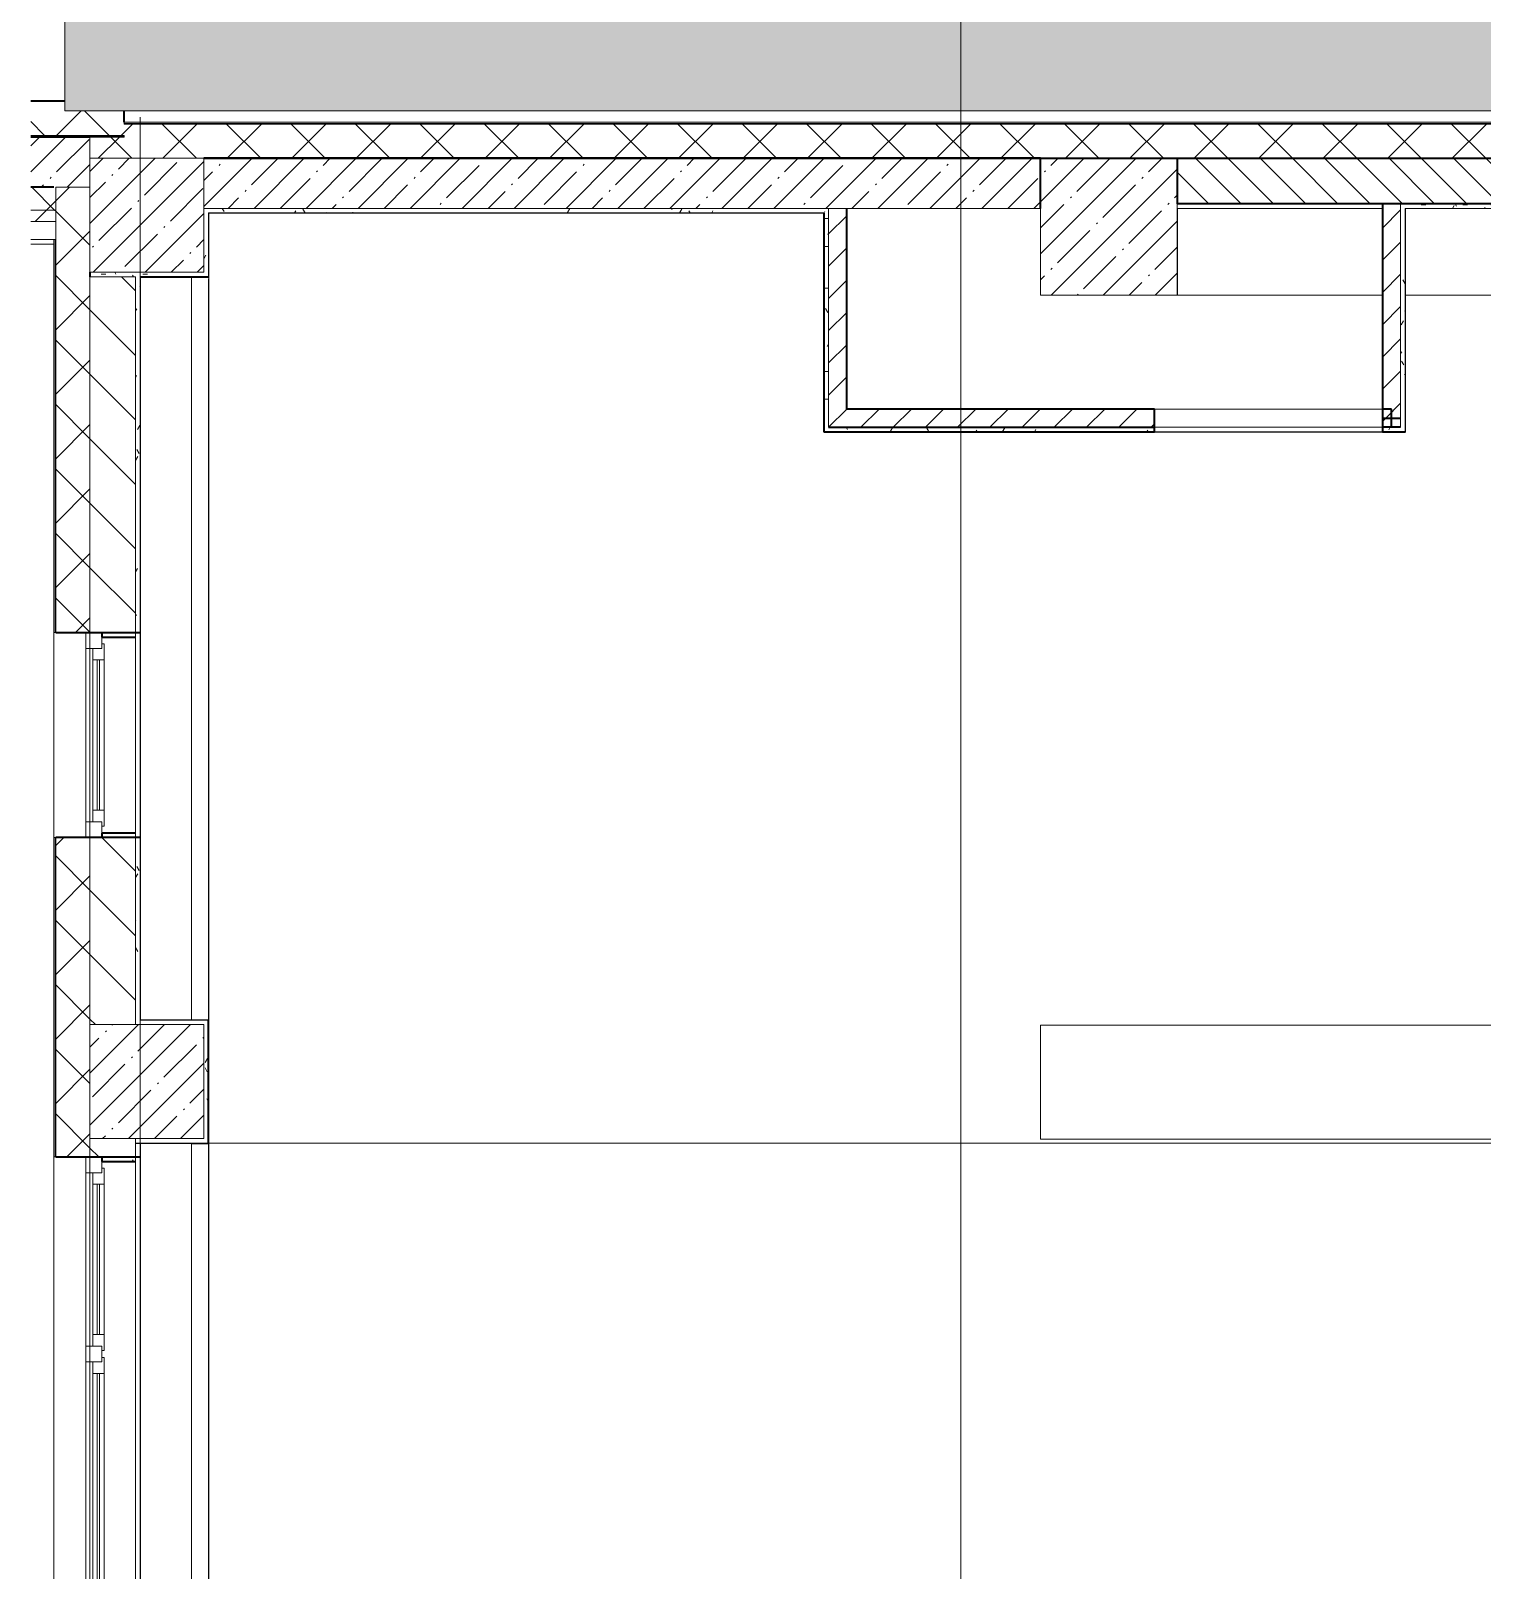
# Model space of a CAD drawing. Header units: millimetres. Extents: x 3914 to 443608, y -156176 to 78197.
# Drawn here: x 315050 to 321417, y -136970 to -130218 of the extents above; entities that cross this region are included whole.
import ezdxf

# ---------------------------------------------------------------- set-up
doc = ezdxf.new("R2010")
doc.units = ezdxf.units.MM
for name, color, linetype, lineweight in [('A-DETL-2', 7, 'Continuous', 5), ('A-FLOR', 7, 'Continuous', 9), ('A-GLAZ', 7, 'Continuous', 9), ('A-GLAZ-1', 7, 'Continuous', 5), ('A-WALL', 7, 'Continuous', 5), ('A-WALL-1', 7, 'Continuous', 35), ('I-WALL', 7, 'Continuous', 5), ('S-COLS', 7, 'Continuous', 9), ('S-COLS-1', 7, 'Continuous', 5), ('Оси', 7, 'Continuous', 9)]:
    doc.layers.add(name, color=color, linetype=linetype, lineweight=lineweight)
doc.layers.add('A-DETL-GENF-3', color=7, linetype='Continuous', lineweight=9, true_color=0x696a6b)
doc.layers.add('A-WALL-FNSH-1', color=9, linetype='Continuous', lineweight=5, true_color=0x808080)
pattern_1 = [(45, (315419.7, -145976.68), (-141.4214, 141.4214), []), (135, (315419.7, -145976.68), (-141.4214, -141.4214), [])]
pattern_2 = [(45, (315419.7, -145976.68), (-114.0493, 114.0493), []), (45, (315533.75, -145976.68), (-114.0493, 114.0493), [201.612, -40.322, 6.706, -33.617])]
pattern_3 = [(45, (315419.7, -145976.68), (-70.7107, 70.7107), [])]
pattern_4 = [(0, (315419.7, -145976.68), (243.84, 60.96), [20.117, -162.763, 20.117, -162.763, -975.36]), (0, (315419.7, -145976.68), (243.84, 60.96), [-365.76, 20.117, -345.643, 20.117, -162.763, -426.72]), (0, (315419.7, -145976.68), (243.84, 60.96), [-914.4, 20.117, -101.803, 20.117, -284.683]), (120, (315511.14, -145946.2), (-174.7129, 180.69163), [20.117, -162.763, 20.117, -162.763, -975.36]), (120, (315511.14, -145946.2), (-174.7129, 180.69163), [-365.76, 20.117, -345.643, 20.117, -162.763, -426.72]), (120, (315511.14, -145946.2), (-174.7129, 180.69163), [-914.4, 20.117, -101.803, 20.117, -284.683]), (240, (315541.62, -145824.28), (-69.1271, -241.65163), [20.117, -162.763, 20.117, -162.763, -975.36]), (240, (315541.62, -145824.28), (-69.1271, -241.65163), [-365.76, 20.117, -345.643, 20.117, -162.763, -426.72]), (240, (315541.62, -145824.28), (-69.1271, -241.65163), [-914.4, 20.117, -101.803, 20.117, -284.683])]

# ---------------------------------------------------------------- blocks, each defined once
blk = doc.blocks.new('BSC_Колонна _Прямоугольная - 500х500-V544-Объем проектирования 3 этажа')
at = {"layer": 'S-COLS-1'}
h = blk.add_hatch(dxfattribs=at)
h.set_pattern_fill('FP_78', color=256, style=0, pattern_type=2)
h.set_pattern_definition([(45, (-140, -14950), (-114.0493, 114.0493), []), (45, (-25.95, -14950), (-114.0493, 114.0493), [201.612, -40.322, 6.706, -33.617])])
h.paths.add_polyline_path([(250, -250), (250, 250), (-250, 250), (-250, -250), (196, -250)])
for p, q in [((250, 250), (-250, 250)), ((-250, 250), (-250, -250)), ((250, -250), (250, 250)), ((-250, -250), (250, -250))]:
    blk.add_line(p, q, dxfattribs=at)
blk = doc.blocks.new('120_Окно_СКБ_1Ст - 120_Окно_СКБ_1Ст 900х2500_h_-20664874-Объем проектирования 3 этажа')
at = {"layer": 'A-GLAZ'}
for p, q in [((-450, -127), (-450, -57)), ((-450, -57), (-380, -57)), ((-380, -57), (-380, -127)), ((380, -127), (380, -57)), ((380, -57), (450, -57)), ((450, -57), (450, -127)), ((-380, -127), (-450, -127)), ((-380, -127), (-400, -127)), ((-400, -127), (-400, -137)), ((380, -87), (-380, -87)), ((-380, -87), (-380, -127)), ((-330, -137), (-330, -87)), ((330, -137), (330, -87)), ((380, -127), (380, -87)), ((450, -127), (380, -127)), ((400, -127), (380, -127)), ((400, -137), (400, -127)), ((-400, -137), (400, -137)), ((400, -137), (-400, -137))]:
    blk.add_line(p, q, dxfattribs=at)
at = {"layer": 'A-GLAZ-1'}
for p, q in [((450, -57), (-450, -57)), ((-430, -127), (-400, -127)), ((-330, -107), (330, -107)), ((330, -117), (-330, -117)), ((400, -127), (430, -127))]:
    blk.add_line(p, q, dxfattribs=at)
blk = doc.blocks.new('120_Окно_СКБ_2Ст - 120_Окно_СКБ_2Ст 2300х2500 _мал створка справа_-22272277-Объем проектирования 3 этажа')
at = {"layer": 'A-GLAZ'}
for p, q in [((-1150, -127), (-1150, -57)), ((-1150, -57), (-1080, -57)), ((-1080, -57), (-1080, -127)), ((250, -127), (250, -57)), ((250, -57), (320, -57)), ((320, -57), (320, -127)), ((1080, -127), (1080, -57)), ((1080, -57), (1150, -57)), ((1150, -57), (1150, -127)), ((-1080, -127), (-1150, -127)), ((-1080, -127), (-1100, -127)), ((-1100, -127), (-1100, -137)), ((250, -87), (-1080, -87)), ((-1080, -87), (-1080, -127)), ((-1030, -137), (-1030, -87)), ((200, -137), (200, -87)), ((250, -127), (250, -87)), ((320, -127), (250, -127)), ((270, -127), (250, -127)), ((270, -137), (270, -127)), ((320, -127), (300, -127)), ((300, -127), (300, -137)), ((1080, -87), (320, -87)), ((320, -87), (320, -127)), ((370, -137), (370, -87)), ((1030, -137), (1030, -87)), ((1080, -127), (1080, -87)), ((1150, -127), (1080, -127)), ((1100, -127), (1080, -127)), ((1100, -137), (1100, -127)), ((-1100, -137), (270, -137)), ((270, -137), (-1100, -137)), ((300, -137), (1100, -137)), ((1100, -137), (300, -137))]:
    blk.add_line(p, q, dxfattribs=at)
at = {"layer": 'A-GLAZ-1'}
for p, q in [((1150, -57), (-1150, -57)), ((-1130, -127), (-1100, -127)), ((-1030, -107), (200, -107)), ((200, -117), (-1030, -117)), ((270, -127), (300, -127)), ((370, -107), (1030, -107)), ((1030, -117), (370, -117)), ((1100, -127), (1130, -127))]:
    blk.add_line(p, q, dxfattribs=at)
blk = doc.blocks.new('BSC_Колонна _Прямоугольная - 500х500-V631-Объем проектирования 3 этажа')
at = {"layer": 'S-COLS-1'}
h = blk.add_hatch(dxfattribs=at)
h.set_pattern_fill('FP_177', color=256, style=0, pattern_type=2)
h.set_pattern_definition([(45, (-140, -11150), (-114.0493, 114.0493), []), (45, (-25.95, -11150), (-114.0493, 114.0493), [201.612, -40.322, 6.706, -33.617])])
h.paths.add_polyline_path([(195, -250), (250, -250), (250, 250), (-250, 250), (-250, -250), (34.2, -250)])
for p, q in [((250, 250), (-250, 250)), ((-250, 250), (-250, -250)), ((250, -250), (250, 250)), ((-250, -250), (250, -250))]:
    blk.add_line(p, q, dxfattribs=at)
blk = doc.blocks.new('Зашивка приборов отопления35 - Зашивка приборов отопления-33324623-Объем проектирования 3 этажа')
at = {"layer": 'A-WALL'}
for p, q in [((35888.8, 26793.4), (34988.8, 26793.4)), ((37447.8, 26567.4), (37447.8, 26793.4)), ((34188.8, 26567.4), (37447.8, 26567.4)), ((37447.8, 26567.4), (34188.8, 26567.4)), ((37447.8, 26492.4), (37447.8, 26567.4)), ((34187.8, 26492.4), (37447.8, 26492.4))]:
    blk.add_line(p, q, dxfattribs=at)
blk = doc.blocks.new('Зашивка приборов отопления36 - Зашивка приборов отопления-33324807-Объем проектирования 3 этажа')
at = {"layer": 'A-WALL'}
for p, q in [((36488.8, 26793.4), (34188.8, 26793.4)), ((34188.8, 26567.4), (36548.8, 26567.4)), ((36545.1, 26567.4), (34188.8, 26567.4)), ((36545.1, 26492.4), (36545.1, 26567.4)), ((34188.8, 26492.4), (36545.1, 26492.4))]:
    blk.add_line(p, q, dxfattribs=at)

msp = doc.modelspace()

# ---------------------------------------------------------------- hatches: boundary and pattern name
at = {"layer": 'A-DETL-GENF-3'}
msp.add_hatch(color=256, dxfattribs=at).paths.add_polyline_path([(369438.8, -134076.7), (381579.7, -134076.7), (381579.7, -133676.7), (381939.3, -133676.7), (381939.3, -118636.6), (357339.3, -118636.6), (357339.3, -122096.6), (349339.3, -122096.6), (349339.3, -118576.6), (315199.7, -118576.6), (315199.7, -130569.4), (357799.7, -130569.4), (357799.7, -133676.7), (358199.7, -133676.7), (358199.7, -134076.7), (367329.7, -134076.7)])
at = {"layer": 'A-WALL'}
h = msp.add_hatch(dxfattribs=at)
h.set_pattern_fill('FP_24', color=256, style=0, pattern_type=2)
h.set_pattern_definition(pattern_1)
h.paths.add_polyline_path([(353927.5, -130776.7), (357579.7, -130776.7), (357579.7, -130626.7), (353229.7, -130626.7), (353229.7, -130776.7), (353689.7, -130776.7)])
h.paths.add_polyline_path([(329735, -130776.7), (347529.7, -130776.7), (347529.7, -130626.7), (341030, -130627.7), (341030, -130688.7), (341023, -130691.7), (339857, -130691.7), (339850, -130688.7), (339850, -130626.7), (335209.7, -130627.7), (335209.7, -130688.7), (335202.7, -130691.7), (334436.7, -130691.7), (334429.7, -130688.7), (334429.7, -130626.7), (330202.7, -130627.7), (330202.7, -130688.7), (330195.7, -130691.7), (330029.7, -130691.7), (330022.7, -130688.7), (330022.7, -130626.7), (328279.7, -130626.7), (328279.7, -130776.7), (329729.7, -130776.7)])
h.paths.add_polyline_path([(315309.7, -130776.7), (322179.7, -130776.7), (322179.7, -130626.7), (315459.7, -130626.7), (315459.7, -130683.7), (315309.7, -130683.7)])
h.paths.add_polyline_path([(349049.7, -130776.7), (349179.7, -130776.7), (349179.7, -130626.7), (349029.7, -130626.7), (349029.7, -130776.7)])
h.paths.add_polyline_path([(325179.7, -130776.7), (325179.7, -130626.7), (324579.7, -130626.7), (324579.7, -130776.7)])
h.paths.add_polyline_path([(350079.7, -130776.7), (350829.7, -130776.7), (350829.7, -130626.7), (350079.7, -130626.7)])
h.paths.add_polyline_path([(323679.7, -130776.7), (323679.7, -130626.7), (323079.7, -130626.7), (323079.7, -130776.7)])
h.paths.add_polyline_path([(348429.7, -130776.7), (348659.7, -130776.7), (348659.7, -130626.7), (348429.7, -130626.7), (348429.7, -130758.7)])
h = msp.add_hatch(dxfattribs=at)
h.set_pattern_fill('FP_2', color=256, style=0, pattern_type=2)
h.set_pattern_definition([(135, (315419.7, -145976.68), (-70.7107, -70.7107), [])])
h.paths.add_polyline_path([(320079.7, -130976.7), (321579.7, -130976.7), (321579.7, -130776.7), (320079.7, -130776.7), (320079.7, -130960.1)])
h.paths.add_polyline_path([(328430.8, -130976.7), (329129.7, -130976.7), (329129.7, -130776.7), (328279.7, -130776.7), (328279.7, -130976.7), (328381, -130976.7)])
h.paths.add_polyline_path([(325179.7, -130976.7), (325179.7, -130776.7), (324579.7, -130776.7), (324579.7, -130976.7), (324840, -130976.7)])
h.paths.add_polyline_path([(323079.7, -130976.7), (323679.7, -130976.7), (323679.7, -130776.7), (323079.7, -130776.7), (323079.7, -130968.7)])
h = msp.add_hatch(dxfattribs=at)
h.set_pattern_fill('FP_24', color=256, style=0, pattern_type=2)
h.set_pattern_definition(pattern_1)
h.paths.add_polyline_path([(315151.7, -131003.7), (315159.7, -131003.7), (315159.7, -130903.7), (315050, -130903.7), (315050, -131003.7)])
h = msp.add_hatch(dxfattribs=at)
h.set_pattern_fill('FP_24', color=256, style=0, pattern_type=2)
h.set_pattern_definition(pattern_1)
h.paths.add_polyline_path([(315159.7, -146076.7), (315309.7, -146076.7), (315309.7, -140756.7), (315159.7, -140756.7), (315159.7, -145856.7)])
h.paths.add_polyline_path([(315291.7, -138656.7), (315309.7, -138656.7), (315309.7, -137456.7), (315159.7, -137456.7), (315159.7, -138656.7)])
h.paths.add_polyline_path([(315291.7, -135156.7), (315309.7, -135156.7), (315309.7, -133756.7), (315159.7, -133756.7), (315159.7, -135156.7)])
h.paths.add_polyline_path([(315159.7, -132856.7), (315309.7, -132856.7), (315309.7, -130903.7), (315159.7, -130903.7), (315159.7, -132013.4)])
h = msp.add_hatch(dxfattribs=at)
h.set_pattern_fill('FP_24', color=256, style=0, pattern_type=2)
h.set_pattern_definition(pattern_1)
h.paths.add_polyline_path([(315050, -131053.7), (315159.7, -131053.4), (315159.7, -131003.7), (315050, -131003.7), (315050, -131006.1)])
at = {"layer": 'I-WALL'}
h = msp.add_hatch(dxfattribs=at)
h.set_pattern_fill('FP_24', color=256, style=0, pattern_type=2)
h.set_pattern_definition(pattern_1)
h.paths.add_polyline_path([(315459.7, -130676.7), (315459.7, -130569.4), (315199.7, -130569.4), (315199.7, -130526.7), (315050, -130526.7), (315050, -130676.7)])
h = msp.add_hatch(dxfattribs=at)
h.set_pattern_fill('FP_1', color=256, style=0, pattern_type=2)
h.set_pattern_definition(pattern_2)
h.paths.add_polyline_path([(315156.7, -130903.7), (315309.7, -130903.7), (315309.7, -130683.7), (315050, -130683.7), (315050, -130903.7), (315151.7, -130903.7)])
h = msp.add_hatch(dxfattribs=at)
h.set_pattern_fill('FP_1', color=256, style=0, pattern_type=2)
h.set_pattern_definition(pattern_2)
h.paths.add_polyline_path([(318530.7, -130996.7), (319479.7, -130996.7), (319479.7, -130776.7), (315809.7, -130776.7), (315809.7, -130996.7), (317225.6, -130996.7)])
h = msp.add_hatch(dxfattribs=at)
h.set_pattern_fill('FP_191', color=256, style=0, pattern_type=2)
h.set_pattern_definition(pattern_4)
h.paths.add_polyline_path([(315829.7, -131276.7), (315828.7, -131016.7), (315809.7, -130996.7), (315809.7, -131276.7)])
h.paths.add_polyline_path([(315829.7, -131016.7), (315829.7, -130996.7), (315809.7, -130996.7)])
h = msp.add_hatch(dxfattribs=at)
h.set_pattern_fill('FP_191', color=256, style=0, pattern_type=2)
h.set_pattern_definition(pattern_4)
h.paths.add_polyline_path([(318549.7, -130996.7), (318530.7, -131016.7), (318549.7, -131015.7)])
h.paths.add_polyline_path([(318528.7, -131016.7), (318547.8, -130996.7), (315829.7, -130996.7), (315830.7, -131016.7), (317225.6, -131016.7)])
h = msp.add_hatch(dxfattribs=at)
h.set_pattern_fill('FP_22', color=256, style=0, pattern_type=2)
h.set_pattern_definition(pattern_3)
h.paths.add_polyline_path([(318629.7, -131876.7), (318629.7, -130996.7), (318549.7, -130996.7), (318549.7, -131876.7)])
h = msp.add_hatch(dxfattribs=at)
h.set_pattern_fill('FP_22', color=256, style=0, pattern_type=2)
h.set_pattern_definition(pattern_3)
h.paths.add_polyline_path([(321032.8, -131916.7), (321059.7, -131916.7), (321059.7, -130976.7), (320979.7, -130978.7), (320979.7, -131916.7)])
h = msp.add_hatch(dxfattribs=at)
h.set_pattern_fill('FP_191', color=256, style=0, pattern_type=2)
h.set_pattern_definition(pattern_4)
h.paths.add_polyline_path([(321080.7, -130996.7), (321579.7, -130996.7), (321579.7, -130976.7), (321059.7, -130976.7), (321059.7, -130996.7), (321079.7, -130996.7)])
h = msp.add_hatch(dxfattribs=at)
h.set_pattern_fill('FP_191', color=256, style=0, pattern_type=2)
h.set_pattern_definition(pattern_4)
h.paths.add_polyline_path([(318549.7, -131976.7), (318549.7, -131016.7), (318529.7, -131017.8), (318531.7, -131976.7)])
h = msp.add_hatch(dxfattribs=at)
h.set_pattern_fill('FP_191', color=256, style=0, pattern_type=2)
h.set_pattern_definition(pattern_4)
h.paths.add_polyline_path([(321079.7, -131956.7), (321079.7, -130997.7), (321059.7, -130997.7), (321059.7, -131956.7)])
h = msp.add_hatch(dxfattribs=at)
h.set_pattern_fill('FP_191', color=256, style=0, pattern_type=2)
h.set_pattern_definition(pattern_4)
h.paths.add_polyline_path([(315530.7, -131296.7), (315829.7, -131296.7), (315829.7, -131276.7), (315309.7, -131276.7), (315309.7, -131296.7), (315529.7, -131296.7)])
h = msp.add_hatch(dxfattribs=at)
h.set_pattern_fill('FP_23', color=256, style=0, pattern_type=2)
h.set_pattern_definition([(135, (315419.7, -145976.68), (-141.4214, -141.4214), [])])
h.paths.add_polyline_path([(315509.7, -138076.7), (315509.7, -137456.7), (315309.7, -137456.7), (315309.7, -138076.7)])
h.paths.add_polyline_path([(315509.7, -135156.7), (315509.7, -135076.7), (315309.7, -135076.7), (315309.7, -135156.7), (315493.2, -135156.7)])
h.paths.add_polyline_path([(315309.7, -134576.7), (315509.7, -134576.7), (315509.7, -133756.7), (315309.7, -133756.7), (315309.7, -134119.9)])
h.paths.add_polyline_path([(315509.7, -132856.7), (315509.7, -131296.7), (315309.7, -131296.7), (315309.7, -132856.7), (315415, -132856.7)])
h = msp.add_hatch(dxfattribs=at)
h.set_pattern_fill('FP_191', color=256, style=0, pattern_type=2)
h.set_pattern_definition(pattern_4)
h.paths.add_polyline_path([(315529.7, -134556.7), (315529.7, -133756.7), (315509.7, -133756.7), (315509.7, -134556.7), (315528.4, -134556.7)])
h.paths.add_polyline_path([(315509.7, -132856.7), (315529.7, -132856.7), (315529.7, -131297.7), (315509.7, -131297.7), (315509.7, -132013.4)])
h = msp.add_hatch(dxfattribs=at)
h.set_pattern_fill('FP_22', color=256, style=0, pattern_type=2)
h.set_pattern_definition(pattern_3)
h.paths.add_polyline_path([(319473, -131956.7), (319979.7, -131956.7), (319979.7, -131876.7), (318549.7, -131876.7), (318549.7, -131956.7), (319401.1, -131956.7)])
h.paths.add_polyline_path([(321019.7, -131956.7), (321019.7, -131916.7), (320979.7, -131916.7), (320979.7, -131956.7)])
h = msp.add_hatch(dxfattribs=at)
h.set_pattern_fill('FP_191', color=256, style=0, pattern_type=2)
h.set_pattern_definition(pattern_4)
h.paths.add_polyline_path([(321059.7, -131976.7), (321079.7, -131976.7), (321079.7, -131956.7), (320979.7, -131956.7), (320979.7, -131976.7), (321032.8, -131976.7)])
h.paths.add_polyline_path([(318549.7, -131976.7), (319979.7, -131976.7), (319979.7, -131956.7), (318549.7, -131956.7), (318549.7, -131959.5)])
h = msp.add_hatch(dxfattribs=at)
h.set_pattern_fill('FP_191', color=256, style=0, pattern_type=2)
h.set_pattern_definition(pattern_4)
h.paths.add_polyline_path([(315809.7, -135076.7), (315829.7, -135076.7), (315829.7, -134556.7), (315809.7, -134557.7), (315809.7, -134577.7)])
h = msp.add_hatch(dxfattribs=at)
h.set_pattern_fill('FP_191', color=256, style=0, pattern_type=2)
h.set_pattern_definition(pattern_4)
h.paths.add_polyline_path([(315492, -135176.7), (315509.7, -135176.7), (315509.7, -135156.7), (315361.7, -135156.7), (315361.7, -135176.7), (315371.7, -135176.7)])
at = {"layer": 'S-COLS-1'}
h = msp.add_hatch(dxfattribs=at)
h.set_pattern_fill('FP_1', color=256, style=0, pattern_type=2)
h.set_pattern_definition(pattern_2)
h.paths.add_polyline_path([(320079.7, -131376.7), (320079.7, -130776.7), (319479.7, -130776.7), (319479.7, -131376.7), (319867.6, -131376.7)])

# ---------------------------------------------------------------- linework, layer by layer
at = {"layer": 'A-DETL-2'}
for p, q in [((315199.7, -118576.6), (315199.7, -130569.4)), ((315199.7, -130569.4), (357799.7, -130569.4))]:
    msp.add_line(p, q, dxfattribs=at)
at = {"layer": 'A-FLOR'}
for p, q in [((320080.7, -131376.7), (320080.7, -130996.7)), ((315830.7, -131017.7), (318529.7, -131017.7)), ((315830.7, -131017.7), (315830.7, -131297.7)), ((321080.7, -131977.7), (321080.7, -130997.7)), ((321080.7, -130997.7), (321559.7, -130997.7)), ((315593.9, -131296.7), (315754.7, -131296.7)), ((315754.7, -134556.7), (315754.7, -131296.7)), ((320979.7, -131376.7), (320080.7, -131376.7)), ((321559.7, -131376.7), (321080.7, -131376.7)), ((318530.7, -131977.7), (321080.7, -131977.7)), ((315529.7, -132856.7), (315529.7, -133756.7)), ((315830.7, -135096.7), (315830.7, -134557.7)), ((319479.7, -135078.9), (319479.7, -134578.9)), ((319479.7, -134578.9), (328361, -134578.9)), ((315530.7, -135096.7), (315530.7, -137455.7)), ((315593.9, -135096.7), (315754.7, -135096.7)), ((315754.7, -137455.7), (315754.7, -135096.7)), ((328381, -135096.7), (315829.7, -135096.7)), ((328361, -135078.9), (319479.7, -135078.9))]:
    msp.add_line(p, q, dxfattribs=at)
at = {"layer": 'A-WALL'}
for p, q in [((315459.7, -130626.7), (315459.7, -130618.7)), ((322179.7, -130623.7), (315459.7, -130623.7)), ((322179.7, -130626.7), (315459.7, -130626.7)), ((315050, -130676.7), (315459.7, -130676.7)), ((315050, -130681.7), (315459.7, -130681.7)), ((315309.7, -130683.7), (315309.7, -130776.7)), ((315309.7, -130683.7), (315459.7, -130683.7)), ((315459.7, -130676.7), (315459.7, -130683.7)), ((321579.7, -130776.7), (320079.7, -130776.7)), ((315159.7, -130903.7), (315159.7, -132856.7)), ((315159.7, -130903.7), (315309.7, -130903.7)), ((315809.7, -130996.7), (319479.7, -130996.7)), ((318549.7, -131956.7), (318549.7, -130996.7)), ((321059.7, -130976.7), (321059.7, -131956.7)), ((321079.7, -130996.7), (321559.7, -130996.7)), ((321079.7, -130996.7), (321079.7, -131977.7)), ((315159.7, -131003.7), (315050, -131003.7)), ((315159.7, -131053.7), (315050, -131053.7)), ((315829.7, -131016.7), (315829.7, -131296.7)), ((318528.7, -131017.7), (318528.7, -131016.7)), ((315159.7, -131133.7), (315050, -131133.7)), ((315151.7, -131153.7), (315151.7, -131133.7)), ((315156.7, -131133.7), (315156.7, -132856.7)), ((315309.7, -131276.7), (315309.7, -134576.7)), ((315509.7, -131296.7), (315309.7, -131296.7)), ((315509.7, -131296.7), (315509.7, -132876.7)), ((315529.7, -131297.7), (315529.7, -132856.7)), ((315151.7, -133756.7), (315151.7, -132856.7)), ((315156.7, -133756.7), (315156.7, -135156.7)), ((315159.7, -133756.7), (315159.7, -135156.7)), ((315509.7, -134576.7), (315509.7, -133736.7)), ((315529.7, -134556.7), (315529.7, -133756.7)), ((315529.7, -134556.7), (315829.7, -134556.7)), ((315309.7, -135076.7), (315309.7, -137456.7)), ((315509.7, -135076.7), (315509.7, -135176.7)), ((315529.7, -135096.7), (315529.7, -135156.7)), ((315151.7, -137456.7), (315151.7, -135156.7))]:
    msp.add_line(p, q, dxfattribs=at)
at = {"layer": 'A-WALL-1'}
for p, q in [((315199.7, -130526.7), (315050, -130526.7)), ((315459.7, -130618.7), (315459.7, -130569.4)), ((315309.7, -130683.7), (315050, -130683.7)), ((315809.7, -130776.7), (321579.7, -130776.7)), ((319479.7, -130776.7), (315809.7, -130776.7)), ((319479.7, -130996.7), (319479.7, -130776.7)), ((320079.7, -130776.7), (320079.7, -130976.7)), ((315151.7, -130903.7), (315050, -130903.7)), ((318629.7, -131876.7), (318629.7, -130996.7)), ((321579.7, -130976.7), (320079.7, -130976.7)), ((320979.7, -130976.7), (320979.7, -131976.7)), ((318528.7, -131016.7), (318529.7, -131016.7)), ((318529.7, -131016.7), (318529.7, -131976.7)), ((315309.7, -131276.7), (315309.7, -131296.7)), ((315529.7, -131296.7), (315829.7, -131296.7)), ((319979.7, -131876.7), (318629.7, -131876.7)), ((319979.7, -131976.7), (319979.7, -131876.7)), ((321019.7, -131876.7), (320979.7, -131876.7)), ((320979.7, -131916.7), (321059.7, -131916.7)), ((321019.7, -131956.7), (321019.7, -131876.7)), ((318529.7, -131976.7), (319979.7, -131976.7)), ((318549.7, -131956.7), (319979.7, -131956.7)), ((321059.7, -131956.7), (320979.7, -131956.7)), ((320979.7, -131976.7), (321079.7, -131976.7)), ((315159.7, -132856.7), (315529.7, -132856.7)), ((315361.7, -132856.7), (315361.7, -132876.7)), ((315361.7, -132876.7), (315509.7, -132876.7)), ((315529.7, -133756.7), (315159.7, -133756.7)), ((315509.7, -133736.7), (315361.7, -133736.7)), ((315361.7, -133736.7), (315361.7, -133756.7)), ((315829.7, -135096.7), (315829.7, -134556.7)), ((315159.7, -135156.7), (315529.7, -135156.7)), ((315361.7, -135156.7), (315361.7, -135176.7)), ((315361.7, -135176.7), (315509.7, -135176.7))]:
    msp.add_line(p, q, dxfattribs=at)
at = {"layer": 'A-WALL-FNSH-1'}
for p, q in [((322179.7, -130618.7), (315459.7, -130618.7)), ((318528.7, -131016.7), (315829.7, -131016.7)), ((318528.7, -131017.7), (318528.7, -131977.7)), ((315050, -131153.7), (315151.7, -131153.7)), ((315151.7, -131153.7), (315151.7, -132856.7)), ((315529.7, -131296.7), (315529.7, -131297.7)), ((315530.7, -131297.7), (315830.7, -131297.7)), ((315530.7, -132856.7), (315530.7, -131297.7)), ((318528.7, -131977.7), (319979.7, -131977.7)), ((319979.7, -131977.7), (319979.7, -131976.7)), ((320979.7, -131976.7), (320979.7, -131977.7)), ((320979.7, -131977.7), (321080.7, -131977.7)), ((321080.7, -131977.7), (321080.7, -131977.7)), ((315151.7, -132856.7), (315159.7, -132856.7)), ((315361.7, -132876.7), (315361.7, -132877.7)), ((315361.7, -132877.7), (315509.7, -132877.7)), ((315509.7, -132877.7), (315509.7, -132876.7)), ((315529.7, -132856.7), (315530.7, -132856.7)), ((315159.7, -133756.7), (315151.7, -133756.7)), ((315151.7, -133756.7), (315151.7, -135156.7)), ((315509.7, -133735.7), (315361.7, -133735.7)), ((315361.7, -133735.7), (315361.7, -133736.7)), ((315509.7, -133736.7), (315509.7, -133735.7)), ((315530.7, -133756.7), (315529.7, -133756.7)), ((315530.7, -134555.7), (315530.7, -133756.7)), ((315830.7, -134555.7), (315530.7, -134555.7)), ((315830.7, -135097.7), (315830.7, -134555.7)), ((315829.7, -135096.7), (315509.7, -135096.7)), ((315509.7, -135097.7), (315529.7, -135097.7)), ((315530.7, -135097.7), (315830.7, -135097.7)), ((315151.7, -135156.7), (315159.7, -135156.7)), ((315361.7, -135176.7), (315361.7, -135177.7)), ((315361.7, -135177.7), (315509.7, -135177.7)), ((315509.7, -135177.7), (315509.7, -135176.7)), ((315529.7, -135156.7), (315530.7, -135156.7))]:
    msp.add_line(p, q, dxfattribs=at)
at = {"layer": 'I-WALL'}
for p, q in [((320979.7, -130996.7), (320079.7, -130996.7)), ((315829.7, -134556.7), (315829.7, -131306.2)), ((315830.7, -131306.2), (315829.7, -131306.2)), ((315830.7, -131306.2), (315830.7, -134555.7)), ((319979.7, -131876.7), (320979.7, -131876.7)), ((320979.7, -131956.7), (319979.7, -131956.7)), ((320979.7, -131976.7), (319979.7, -131976.7)), ((320979.7, -131977.7), (319979.7, -131977.7)), ((315309.7, -133756.7), (315309.7, -132856.7)), ((315509.7, -133735.7), (315509.7, -132877.7)), ((315530.7, -132856.7), (315530.7, -133756.7)), ((315829.7, -137455.7), (315829.7, -135097.7)), ((315830.7, -135097.7), (315830.7, -137455.7)), ((315309.7, -137456.7), (315309.7, -135156.7)), ((315509.7, -137435.7), (315509.7, -135177.7)), ((315529.7, -135156.7), (315529.7, -137456.7))]:
    msp.add_line(p, q, dxfattribs=at)
at = {"layer": 'S-COLS-1'}
for p, q in [((320079.7, -130776.7), (319479.7, -130776.7)), ((319479.7, -130776.7), (319479.7, -131376.7)), ((320079.7, -131376.7), (320079.7, -130776.7)), ((319479.7, -131376.7), (320079.7, -131376.7))]:
    msp.add_line(p, q, dxfattribs=at)
at = {"layer": 'Оси'}
for points in [[(319129.7, -147882.9), (319129.7, -142882.9), (319129.7, -123578.6), (319129.7, -118578.6)], [(315529.7, -147882.9), (315529.7, -142882.9), (315529.7, -135596.7), (315529.7, -130596.7)]]:
    msp.add_lwpolyline(points, dxfattribs=at)

# ---------------------------------------------------------------- block references
at = {"layer": 'A-GLAZ', "color": 3, "rotation": 89.99999999999991}
for name, p in [('120_Окно_СКБ_1Ст - 120_Окно_СКБ_1Ст 900х2500_h_-20664874-Объем проектирования 3 этажа', (315234.7, -133306.7)), ('120_Окно_СКБ_2Ст - 120_Окно_СКБ_2Ст 2300х2500 _мал створка справа_-22272277-Объем проектирования 3 этажа', (315234.7, -136306.7))]:
    msp.add_blockref(name, p, dxfattribs=at)
at = {"layer": 'A-WALL', "rotation": 89.99999999999993}
for name, p in [('Зашивка приборов отопления35 - Зашивка приборов отопления-33324623-Объем проектирования 3 этажа', (342323.1, -168745.5)), ('Зашивка приборов отопления36 - Зашивка приборов отопления-33324807-Объем проектирования 3 этажа', (342323.1, -171645.5))]:
    msp.add_blockref(name, p, dxfattribs=at)
at = {"layer": 'S-COLS'}
for name, p in [('BSC_Колонна _Прямоугольная - 500х500-V544-Объем проектирования 3 этажа', (315559.7, -131026.7)), ('BSC_Колонна _Прямоугольная - 500х500-V631-Объем проектирования 3 этажа', (315559.7, -134826.7))]:
    msp.add_blockref(name, p, dxfattribs=at)

doc.saveas('drawing.dxf')
